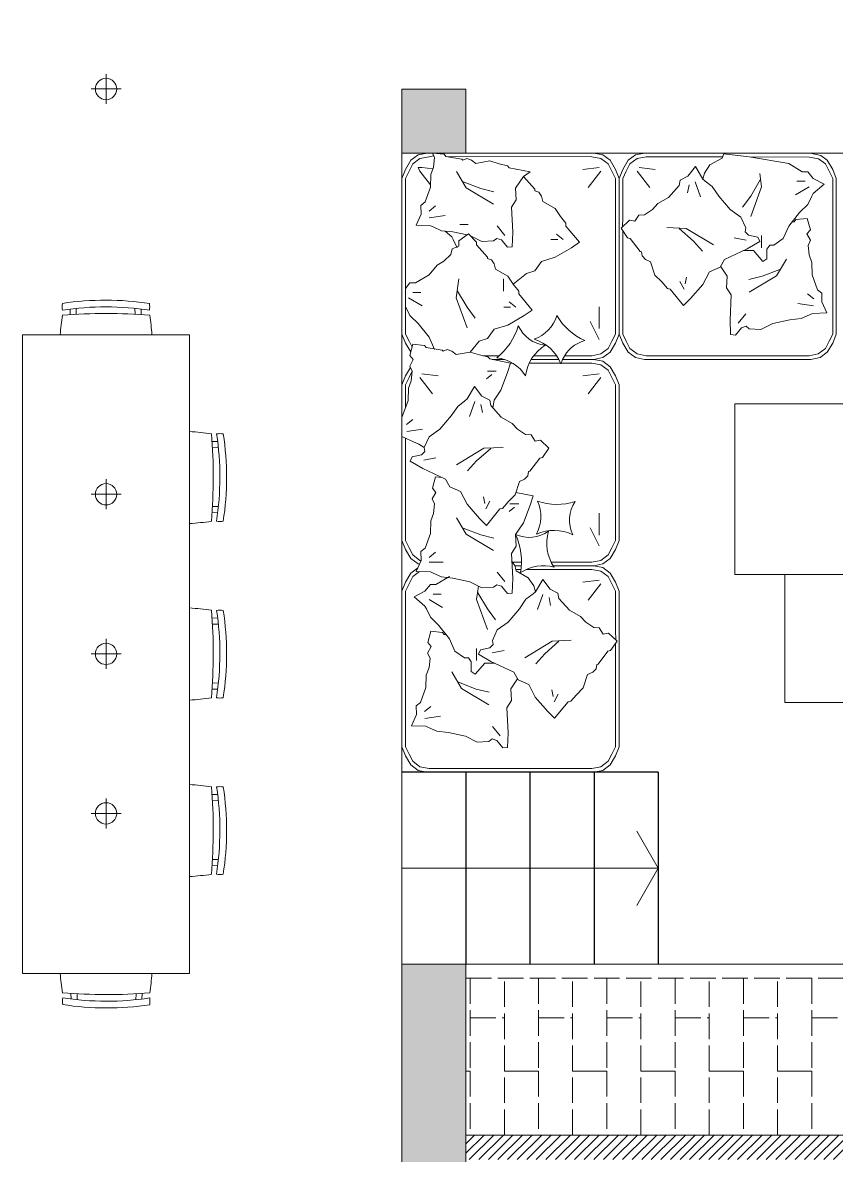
# Model space of a CAD drawing. Header units: millimetres. Extents: x 2261 to 4261, y 903 to 3498.
# Drawn here: x 3107 to 3488, y 2164 to 2695 of the extents above; entities that cross this region are included whole.
import ezdxf

# ---------------------------------------------------------------- set-up
doc = ezdxf.new("R2010")
doc.units = ezdxf.units.MM
doc.linetypes.add('ACAD_ISO02W100', pattern=[15, 12, -3])
for name, color, linetype, lineweight in [('A-FURN', 9, 'Continuous', 13), ('pavimentazione esterna', 51, 'Continuous', 15), ('PROIEZIONI', 145, 'Continuous', 13), ('vetro', 140, 'Continuous', 15), ('Wall', 7, 'Continuous', 20)]:
    doc.layers.add(name, color=color, linetype=linetype, lineweight=lineweight)

# ---------------------------------------------------------------- blocks, each defined once
blk = doc.blocks.new('luce')
at = {"layer": 'PROIEZIONI'}
for q in [(4127.26, 2661.44), (4120.26, 2654.44), (4127.26, 2647.44), (4134.26, 2654.44)]:
    blk.add_line((4127.26, 2654.44), q, dxfattribs=at)
blk.add_circle((4127.26, 2654.44), 5, dxfattribs=at)

msp = doc.modelspace()

# ---------------------------------------------------------------- hatches: boundary and pattern name
at = {"layer": 'vetro'}
h = msp.add_hatch(dxfattribs=at)
h.set_pattern_fill('ANSI31', color=4)
h.set_pattern_definition([(45, (-21071.654, -14714.0315), (-2.24506403, 2.24506403), [])])
h.paths.add_polyline_path([(3684.87, 2173.56), (3314.87, 2173.56), (3314.87, 2162.04), (3684.87, 2162.04)])
at = {"layer": 'Wall'}
h = msp.add_hatch(color=9, dxfattribs=at)
h.dxf.hatch_style = 1
h.paths.add_polyline_path([(3714.87, 2663.53), (3684.87, 2663.53), (3684.87, 2633.53), (3714.87, 2633.53)])
h.paths.add_polyline_path([(3314.87, 2663.53), (3284.87, 2663.53), (3284.87, 2633.53), (3314.87, 2633.53)])
h.paths.add_polyline_path([(2914.87, 2779.17), (2884.87, 2779.17), (2884.87, 2665.04), (2914.87, 2677.6)])
h.paths.add_polyline_path([(3466.01, 2908.38), (2884.87, 2907.88), (2884.87, 2878.53), (2914.87, 2878.53), (3412.85, 2878.53), (3422.82, 2882.71), (3420.12, 2889.17)])
h = msp.add_hatch(color=9, dxfattribs=at)
h.dxf.hatch_style = 1
h.paths.add_polyline_path([(3314.87, 2253.53), (3284.87, 2253.53), (3284.87, 2158.53), (3264.87, 2158.53), (3264.87, 2128.53), (3314.87, 2128.53)])
h.paths.add_polyline_path([(3714.87, 2253.53), (3684.87, 2253.53), (3684.87, 2128.53), (3714.87, 2128.53), (3714.87, 2158.53)])
h.paths.add_polyline_path([(4034.87, 2296.03), (4004.87, 2296.03), (4004.87, 2158.53), (4004.87, 2128.53), (4034.87, 2128.53)])

# ---------------------------------------------------------------- linework, layer by layer
at = {"color": 1}
for p, q in [((3404.87, 2343.53), (3284.87, 2343.53)), ((3314.87, 2343.53), (3314.87, 2253.53)), ((3344.87, 2343.53), (3344.87, 2253.53)), ((3374.87, 2343.53), (3374.87, 2253.53)), ((3404.87, 2343.53), (3404.87, 2253.53))]:
    msp.add_line(p, q, dxfattribs=at)
at = {"layer": 'A-FURN'}
for p, q in [((3296.74, 2633.53), (3284.87, 2633.53)), ((3289.11, 2630.14), (3292.5, 2632.68)), ((3292.5, 2632.68), (3296.74, 2633.53)), ((3293.34, 2630.99), (3297.58, 2631.84)), ((3297.58, 2631.84), (3299.82, 2632.28)), ((3300.21, 2631.44), (3299.24, 2633.53)), ((3299.24, 2633.53), (3304.61, 2632.97)), ((3304.61, 2632.97), (3305.41, 2631.98)), ((3305.41, 2631.98), (3312.98, 2630.74)), ((3373.9, 2631.84), (3305.41, 2631.98)), ((3374.75, 2633.53), (3345.79, 2633.53)), ((3378.14, 2630.99), (3373.9, 2631.84)), ((3378.99, 2632.68), (3374.75, 2633.53)), ((3382.38, 2630.14), (3378.99, 2632.68)), ((3390.86, 2630.14), (3394.25, 2632.68)), ((3394.25, 2632.68), (3398.49, 2633.53)), ((3395.1, 2630.99), (3399.34, 2631.84)), ((3398.49, 2633.53), (3417.49, 2633.53)), ((3398.49, 2633.53), (3417.49, 2633.53)), ((3399.34, 2631.84), (3435.07, 2631.79)), ((3417.49, 2633.53), (3435.51, 2633.53)), ((3435.63, 2633.11), (3434.91, 2631.13)), ((3447.49, 2631.78), (3435.63, 2633.11)), ((3441.57, 2633.53), (3476.21, 2633.53)), ((3475.86, 2631.68), (3447.49, 2631.78)), ((3466.1, 2628.58), (3447.49, 2631.78)), ((3480.1, 2630.83), (3475.86, 2631.68)), ((3481.06, 2632.45), (3476.21, 2633.53)), ((3484.13, 2630.14), (3481.06, 2632.45)), ((3286.56, 2625.9), (3289.11, 2630.14)), ((3288.26, 2625.05), (3289.95, 2628.44)), ((3289.95, 2628.44), (3293.34, 2630.99)), ((3292.44, 2626.7), (3294.19, 2626.75)), ((3293.34, 2625.05), (3292.44, 2626.7)), ((3294.19, 2626.75), (3299.45, 2626.16)), ((3298.48, 2623.48), (3299.75, 2626.97)), ((3299.75, 2626.97), (3300.21, 2631.44)), ((3312.98, 2630.74), (3313.38, 2630.25)), ((3313.38, 2630.25), (3315.26, 2630.95)), ((3315.26, 2630.95), (3317.45, 2630.27)), ((3317.45, 2630.27), (3319.55, 2628.7)), ((3319.55, 2628.7), (3326, 2629.83)), ((3326, 2629.83), (3330.39, 2628.47)), ((3330.39, 2628.47), (3334.37, 2627.6)), ((3335.17, 2626.61), (3334.37, 2627.6)), ((3335.17, 2626.61), (3344.93, 2624.69)), ((3377.29, 2626.75), (3369.66, 2625.9)), ((3381.53, 2628.44), (3378.14, 2630.99)), ((3383.23, 2625.05), (3381.53, 2628.44)), ((3384.92, 2625.9), (3382.38, 2630.14)), ((3388.32, 2625.9), (3390.86, 2630.14)), ((3390.01, 2625.05), (3391.71, 2628.44)), ((3391.71, 2628.44), (3395.1, 2630.99)), ((3395.95, 2626.75), (3403.58, 2625.9)), ((3429.18, 2627.94), (3426.63, 2624.13)), ((3434.91, 2631.13), (3429.18, 2627.94)), ((3472.46, 2624.76), (3466.1, 2628.58)), ((3483.29, 2628.44), (3480.1, 2630.83)), ((3484.98, 2625.05), (3483.29, 2628.44)), ((3486.68, 2625.9), (3484.13, 2630.14)), ((3284.87, 2621.66), (3286.56, 2625.9)), ((3284.87, 2548.74), (3284.87, 2621.66)), ((3286.56, 2621.66), (3288.26, 2625.05)), ((3286.56, 2548.74), (3286.56, 2621.66)), ((3293.34, 2625.05), (3298.34, 2618.63)), ((3298.32, 2617.61), (3298.48, 2623.48)), ((3341.82, 2622.57), (3338.08, 2617.08)), ((3341.82, 2622.57), (3344.93, 2624.69)), ((3341.82, 2622.57), (3347.08, 2616.55)), ((3378.14, 2625.05), (3372.2, 2617.42)), ((3384.92, 2621.66), (3383.23, 2625.05)), ((3386.62, 2621.66), (3384.92, 2625.9)), ((3384.92, 2548.74), (3384.92, 2621.66)), ((3386.62, 2621.66), (3388.32, 2625.9)), ((3386.62, 2548.74), (3386.62, 2621.66)), ((3386.62, 2601.61), (3386.62, 2621.66)), ((3388.32, 2621.66), (3390.01, 2625.05)), ((3388.32, 2603.19), (3388.32, 2621.66)), ((3395.1, 2625.05), (3401.04, 2617.42)), ((3426.63, 2624.13), (3425.78, 2621.3)), ((3475.01, 2624.76), (3472.46, 2624.76)), ((3477.55, 2621.58), (3475.01, 2624.76)), ((3482.64, 2619.03), (3477.55, 2621.58)), ((3486.68, 2621.66), (3484.98, 2625.05)), ((3488.37, 2621.66), (3486.68, 2625.9)), ((3486.68, 2548.74), (3486.68, 2621.66)), ((3488.37, 2548.74), (3488.37, 2621.66)), ((3295.78, 2610.64), (3298.32, 2617.61)), ((3338.08, 2617.08), (3338.42, 2611.62)), ((3347.08, 2616.55), (3347.08, 2615.91)), ((3347.08, 2615.91), (3348.99, 2615.28)), ((3419.42, 2618.65), (3418.69, 2614.9)), ((3422.29, 2620.04), (3424.82, 2613.06)), ((3475.64, 2617.76), (3469.28, 2613.94)), ((3473.73, 2620.31), (3469.91, 2620.31)), ((3477.55, 2614.58), (3482.64, 2619.03)), ((3293.8, 2609.04), (3295.78, 2610.64)), ((3338.42, 2611.62), (3336.25, 2608.22)), ((3348.99, 2615.28), (3350.26, 2613.37)), ((3350.26, 2613.37), (3350.9, 2610.82)), ((3350.9, 2610.82), (3356.63, 2607.64)), ((3475.01, 2609.49), (3476.92, 2613.31)), ((3476.92, 2613.31), (3477.55, 2614.58)), ((3293.83, 2604.96), (3293.8, 2609.04)), ((3297.6, 2606.38), (3300.56, 2608.78)), ((3336.25, 2608.22), (3336.83, 2596.4)), ((3356.63, 2607.64), (3359.18, 2603.82)), ((3466.1, 2599.3), (3471.19, 2605.67)), ((3471.19, 2605.67), (3475.01, 2609.49)), ((3291.48, 2599.78), (3293.83, 2604.96)), ((3297.72, 2603.2), (3305.07, 2604.24)), ((3312.07, 2600), (3315.89, 2600)), ((3359.18, 2603.82), (3361.72, 2600.64)), ((3361.72, 2600.64), (3361.72, 2599.36)), ((3386.62, 2602.03), (3386.62, 2553.4)), ((3388.32, 2603.19), (3388.22, 2598.9)), ((3468.6, 2601.36), (3467.75, 2601.36)), ((3469.41, 2602.35), (3468.6, 2601.36)), ((3474.78, 2602.91), (3469.41, 2602.35)), ((3476.23, 2597.64), (3474.78, 2602.91)), ((3298.24, 2599.52), (3291.48, 2599.78)), ((3299.53, 2598.93), (3298.24, 2599.52)), ((3303.42, 2597.17), (3299.53, 2598.93)), ((3308.79, 2596.61), (3303.42, 2597.17)), ((3308.25, 2594.27), (3305.15, 2596.99)), ((3315.38, 2595.17), (3308.79, 2596.61)), ((3311.57, 2592.46), (3316.03, 2595.64)), ((3316.03, 2595.64), (3319.85, 2591.82)), ((3322.34, 2592.03), (3316.76, 2594.87)), ((3333.06, 2594.98), (3329.45, 2599.43)), ((3336.83, 2596.4), (3336.57, 2589.64)), ((3360.45, 2593), (3357.27, 2595.55)), ((3361.72, 2599.36), (3368.09, 2591.73)), ((3388.32, 2550.32), (3388.36, 2597.09)), ((3453.37, 2589.12), (3453.37, 2594.85)), ((3463.55, 2593.57), (3466.1, 2599.3)), ((3474.63, 2595.66), (3476.23, 2597.64)), ((3476.3, 2592.67), (3474.63, 2595.66)), ((3308.89, 2593), (3308.25, 2594.27)), ((3308.39, 2588.64), (3311.57, 2589.91)), ((3310.8, 2589.18), (3308.89, 2593)), ((3311.57, 2589.91), (3311.57, 2592.46)), ((3319.85, 2591.82), (3319.85, 2590.55)), ((3319.85, 2590.55), (3324.94, 2584.82)), ((3327.81, 2592.36), (3322.34, 2592.03)), ((3329.29, 2593.56), (3327.81, 2592.36)), ((3331.48, 2592.88), (3329.29, 2593.56)), ((3334.29, 2589.42), (3331.48, 2592.88)), ((3336.57, 2589.64), (3334.29, 2589.42)), ((3357.9, 2593), (3354.72, 2593)), ((3368.09, 2591.73), (3364.27, 2589.18)), ((3446.13, 2592.69), (3440.51, 2593.79)), ((3455.91, 2588.48), (3457.18, 2590.39)), ((3457.18, 2590.39), (3459.09, 2590.39)), ((3459.09, 2590.39), (3463.55, 2593.57)), ((3475.19, 2590.29), (3476.3, 2592.67)), ((3475.66, 2585.81), (3475.19, 2590.29)), ((3304.57, 2582.91), (3307.75, 2586.09)), ((3307.75, 2586.09), (3308.39, 2588.64)), ((3324.94, 2584.82), (3324.94, 2584.18)), ((3324.94, 2584.18), (3326.85, 2583.55)), ((3356.63, 2584.72), (3350.26, 2582.81)), ((3364.27, 2589.18), (3356.63, 2584.72)), ((3446.65, 2587.84), (3444.84, 2587.84)), ((3449.55, 2587.84), (3446.65, 2587.84)), ((3449.55, 2587.84), (3454, 2582.75)), ((3454, 2582.75), (3455.91, 2584.03)), ((3455.91, 2584.03), (3455.91, 2588.48)), ((3476.93, 2582.32), (3475.66, 2585.81)), ((3297.57, 2576.54), (3301.39, 2581)), ((3301.39, 2581), (3304.57, 2582.91)), ((3326.85, 2583.55), (3328.12, 2581.64)), ((3328.12, 2581.64), (3328.76, 2579.09)), ((3328.76, 2579.09), (3334.49, 2575.91)), ((3350.26, 2582.81), (3347.08, 2578.36)), ((3434.18, 2580.54), (3437.32, 2575.92)), ((3477.09, 2576.46), (3476.93, 2582.32)), ((3291.2, 2572.72), (3297.57, 2576.54)), ((3332.44, 2568.81), (3332.44, 2574.54)), ((3334.49, 2575.91), (3337.03, 2572.09)), ((3343.26, 2577.09), (3337.03, 2572.09)), ((3347.08, 2578.36), (3343.26, 2577.09)), ((3417.03, 2569.83), (3415.14, 2573.44)), ((3417.52, 2572.33), (3418.13, 2575.46)), ((3437.32, 2575.92), (3436.99, 2570.46)), ((3479.63, 2569.48), (3477.09, 2576.46)), ((3286.56, 2570.1), (3288.66, 2572.72)), ((3288.66, 2572.72), (3291.2, 2572.72)), ((3289.93, 2568.27), (3293.75, 2568.27)), ((3337.03, 2572.09), (3339.58, 2568.91)), ((3339.58, 2568.91), (3339.58, 2567.63)), ((3436.99, 2570.46), (3439.15, 2567.06)), ((3481.61, 2567.88), (3479.63, 2569.48)), ((3288.02, 2565.72), (3294.39, 2561.9)), ((3338.31, 2561.27), (3335.12, 2563.81)), ((3339.58, 2567.63), (3345.94, 2559.99)), ((3439.15, 2567.06), (3438.58, 2555.24)), ((3477.69, 2562.04), (3470.34, 2563.08)), ((3477.81, 2565.22), (3474.84, 2567.62)), ((3481.58, 2563.8), (3481.61, 2567.88)), ((3483.93, 2558.62), (3481.58, 2563.8)), ((3129.47, 2560.45), (3129.4, 2557.84)), ((3132.34, 2560.8), (3132.26, 2558.01)), ((3159.9, 2557.98), (3159.82, 2560.8)), ((3162.76, 2557.83), (3162.67, 2560.46)), ((3286.75, 2561.27), (3286.56, 2561.64)), ((3288.66, 2557.45), (3286.75, 2561.27)), ((3292.48, 2553.63), (3288.66, 2557.45)), ((3335.76, 2561.27), (3332.58, 2561.27)), ((3342.12, 2557.45), (3334.49, 2552.99)), ((3345.94, 2559.99), (3342.12, 2557.45)), ((3377.29, 2551.28), (3377.29, 2561.46)), ((3442.35, 2553.82), (3445.95, 2558.27)), ((3471.98, 2556.01), (3475.87, 2557.78)), ((3475.87, 2557.78), (3477.17, 2558.36)), ((3477.17, 2558.36), (3483.93, 2558.62)), ((3297.57, 2547.26), (3292.48, 2553.63)), ((3334.49, 2552.99), (3328.12, 2551.08)), ((3377.29, 2546.19), (3373.05, 2554.67)), ((3386.62, 2553.4), (3386.62, 2549.16)), ((3438.58, 2555.24), (3438.83, 2548.48)), ((3443.92, 2551.72), (3446.11, 2552.41)), ((3446.11, 2552.41), (3447.6, 2551.2)), ((3453.06, 2550.87), (3458.65, 2553.71)), ((3458.65, 2553.71), (3466.61, 2555.45)), ((3466.61, 2555.45), (3471.98, 2556.01)), ((3107.2, 2548.45), (3107.2, 2249.27)), ((3185.38, 2548.45), (3107.2, 2548.45)), ((3185.38, 2249.27), (3185.38, 2548.45)), ((3286.56, 2544.5), (3284.87, 2548.74)), ((3288.26, 2545.35), (3286.56, 2548.74)), ((3300.11, 2541.54), (3297.57, 2547.26)), ((3328.12, 2551.08), (3324.94, 2546.63)), ((3383.23, 2545.35), (3384.92, 2548.74)), ((3384.92, 2544.5), (3386.62, 2548.74)), ((3388.32, 2544.5), (3386.62, 2548.74)), ((3388.32, 2548.74), (3388.32, 2550.32)), ((3390.01, 2545.35), (3388.32, 2548.74)), ((3438.83, 2548.48), (3441.12, 2548.26)), ((3441.12, 2548.26), (3443.92, 2551.72)), ((3447.6, 2551.2), (3453.06, 2550.87)), ((3484.98, 2545.35), (3486.68, 2548.74)), ((3486.68, 2544.5), (3488.37, 2548.74)), ((3289.05, 2540.36), (3286.56, 2544.5)), ((3289.65, 2542.55), (3288.26, 2545.35)), ((3288.6, 2538.74), (3290.06, 2544.01)), ((3290.06, 2544.01), (3295.43, 2543.45)), ((3295.43, 2543.45), (3296.23, 2542.46)), ((3296.23, 2542.46), (3303.79, 2541.22)), ((3321.12, 2545.35), (3316.82, 2540.31)), ((3324.94, 2546.63), (3321.12, 2545.35)), ((3378.14, 2539.41), (3381.53, 2541.95)), ((3381.53, 2541.95), (3383.23, 2545.35)), ((3382.38, 2540.26), (3384.92, 2544.5)), ((3390.86, 2540.26), (3388.32, 2544.5)), ((3391.71, 2541.95), (3390.01, 2545.35)), ((3395.1, 2539.41), (3391.71, 2541.95)), ((3479.89, 2539.41), (3483.29, 2541.95)), ((3483.29, 2541.95), (3484.98, 2545.35)), ((3484.13, 2540.26), (3486.68, 2544.5)), ((3288.53, 2533.76), (3290.2, 2536.76)), ((3290.2, 2536.76), (3288.6, 2538.74)), ((3303.79, 2541.22), (3304.19, 2540.73)), ((3304.19, 2540.73), (3306.08, 2541.44)), ((3306.08, 2541.44), (3308.27, 2540.75)), ((3308.27, 2540.75), (3310.37, 2539.18)), ((3310.37, 2539.18), (3316.82, 2540.31)), ((3316.82, 2540.31), (3321.2, 2538.95)), ((3321.2, 2538.95), (3325.19, 2538.08)), ((3322.99, 2538.56), (3330.39, 2538.56)), ((3325.19, 2538.08), (3325.99, 2537.09)), ((3325.99, 2537.09), (3335.74, 2535.17)), ((3332.92, 2536.87), (3327.14, 2536.87)), ((3358.38, 2536.87), (3345.47, 2536.87)), ((3358.38, 2536.87), (3345.47, 2536.87)), ((3346.61, 2538.56), (3357.34, 2538.56)), ((3374.75, 2536.87), (3360.15, 2536.87)), ((3373.05, 2536.87), (3360.15, 2536.87)), ((3361.04, 2538.56), (3373.9, 2538.56)), ((3373.9, 2538.56), (3378.14, 2539.41)), ((3378.99, 2537.71), (3374.75, 2536.87)), ((3378.99, 2536.02), (3374.75, 2536.87)), ((3378.99, 2537.71), (3382.38, 2540.26)), ((3394.25, 2537.71), (3390.86, 2540.26)), ((3394.25, 2537.71), (3398.49, 2536.87)), ((3399.34, 2538.56), (3395.1, 2539.41)), ((3476.5, 2536.87), (3398.49, 2536.87)), ((3437.5, 2538.56), (3399.34, 2538.56)), ((3437.5, 2538.56), (3475.65, 2538.56)), ((3475.65, 2538.56), (3479.89, 2539.41)), ((3480.74, 2537.71), (3476.5, 2536.87)), ((3480.74, 2537.71), (3484.13, 2540.26)), ((3286.56, 2529.23), (3288.86, 2533.06)), ((3288.26, 2528.39), (3289.64, 2531.39)), ((3289.64, 2531.39), (3288.53, 2533.76)), ((3289.17, 2526.91), (3289.64, 2531.39)), ((3329.01, 2531.35), (3324.93, 2531.32)), ((3335.74, 2535.17), (3334.38, 2530.79)), ((3336.62, 2535.17), (3335.74, 2535.17)), ((3373.9, 2535.17), (3344.55, 2535.17)), ((3378.14, 2534.32), (3373.9, 2535.17)), ((3381.53, 2531.78), (3378.14, 2534.32)), ((3382.38, 2533.47), (3378.99, 2536.02)), ((3383.23, 2528.39), (3381.53, 2531.78)), ((3384.92, 2529.23), (3382.38, 2533.47)), ((3284.87, 2524.99), (3286.56, 2529.23)), ((3286.56, 2524.99), (3288.26, 2528.39)), ((3287.91, 2523.42), (3289.17, 2526.91)), ((3293.34, 2528.39), (3299.28, 2520.75)), ((3294.19, 2530.08), (3301.82, 2529.23)), ((3327.03, 2529.74), (3324.56, 2527.74)), ((3334.38, 2530.79), (3331.25, 2522.52)), ((3377.29, 2530.08), (3369.66, 2529.23)), ((3378.14, 2528.39), (3372.2, 2520.75)), ((3384.92, 2524.99), (3383.23, 2528.39)), ((3386.62, 2524.99), (3384.92, 2529.23)), ((3284.87, 2452.07), (3284.87, 2524.99)), ((3286.56, 2514.3), (3286.56, 2524.99)), ((3287.75, 2517.56), (3287.91, 2523.42)), ((3331.25, 2522.52), (3328.05, 2517.81)), ((3384.92, 2452.07), (3384.92, 2524.99)), ((3386.62, 2452.07), (3386.62, 2524.99)), ((3284.87, 2509.64), (3287.75, 2517.56)), ((3319, 2517.09), (3316.47, 2510.11)), ((3321.86, 2515.71), (3322.59, 2511.96)), ((3328.05, 2517.81), (3327.51, 2514.16)), ((3440.77, 2516.14), (3440.77, 2436.14)), ((3500.77, 2516.14), (3440.77, 2516.14)), ((3287.02, 2506.32), (3289.99, 2508.72)), ((3288.96, 2498.88), (3284.87, 2500.73)), ((3286.56, 2452.07), (3286.56, 2499.96)), ((3287.14, 2503.14), (3294.49, 2504.18)), ((3198.56, 2498.35), (3195.95, 2498.42)), ((3198.91, 2495.48), (3196.12, 2495.56)), ((3292.85, 2497.11), (3288.96, 2498.88)), ((3292.85, 2497.11), (3295.3, 2495.61)), ((3295.15, 2489.74), (3300.77, 2490.84)), ((3299.17, 2476.58), (3300.63, 2481.86)), ((3300.63, 2481.86), (3303.54, 2481.56)), ((3299.1, 2471.61), (3300.77, 2474.6)), ((3300.77, 2474.6), (3299.17, 2476.58)), ((3323.77, 2469.38), (3323.16, 2472.51)), ((3338.27, 2474.6), (3346.31, 2473.02)), ((3346.31, 2473.02), (3344.95, 2468.63)), ((3196.09, 2467.92), (3198.91, 2468)), ((3300.21, 2469.23), (3299.1, 2471.61)), ((3299.75, 2464.76), (3300.21, 2469.23)), ((3324.25, 2466.89), (3326.14, 2470.5)), ((3337.6, 2467.59), (3335.13, 2465.59)), ((3339.58, 2469.19), (3335.5, 2469.17)), ((3344.95, 2468.63), (3341.82, 2460.36)), ((3195.94, 2465.06), (3198.57, 2465.15)), ((3298.48, 2461.27), (3299.75, 2464.76)), ((3377.29, 2454.61), (3377.29, 2464.79)), ((3298.32, 2455.4), (3298.48, 2461.27)), ((3341.82, 2460.36), (3338.08, 2454.87)), ((3377.29, 2449.53), (3373.05, 2458.01)), ((3286.56, 2447.83), (3284.87, 2452.07)), ((3288.26, 2448.68), (3286.56, 2452.07)), ((3295.78, 2448.43), (3298.32, 2455.4)), ((3338.08, 2454.87), (3338.42, 2449.4)), ((3383.23, 2448.68), (3384.92, 2452.07)), ((3384.92, 2447.83), (3386.62, 2452.07)), ((3289.11, 2443.59), (3286.56, 2447.83)), ((3289.95, 2445.29), (3288.26, 2448.68)), ((3293.8, 2446.82), (3295.78, 2448.43)), ((3293.83, 2442.75), (3293.8, 2446.82)), ((3297.6, 2444.16), (3300.56, 2446.57)), ((3338.42, 2449.4), (3336.25, 2446.01)), ((3336.25, 2446.01), (3336.83, 2434.18)), ((3381.53, 2445.29), (3383.23, 2448.68)), ((3382.38, 2443.59), (3384.92, 2447.83)), ((3292.5, 2441.05), (3289.11, 2443.59)), ((3293.34, 2442.74), (3289.95, 2445.29)), ((3291.48, 2437.56), (3293.83, 2442.75)), ((3292.5, 2441.05), (3293.01, 2440.94)), ((3293.79, 2442.66), (3293.34, 2442.74)), ((3304.14, 2441.9), (3297.58, 2441.9)), ((3336.42, 2442.25), (3337.7, 2440.34)), ((3336.66, 2441.9), (3340.92, 2441.9)), ((3354.81, 2441.9), (3373.9, 2441.9)), ((3373.9, 2441.9), (3378.14, 2442.74)), ((3378.99, 2441.05), (3374.75, 2440.2)), ((3378.14, 2442.74), (3381.53, 2445.29)), ((3378.99, 2441.05), (3382.38, 2443.59)), ((3286.56, 2432.57), (3289.11, 2436.81)), ((3289.11, 2436.81), (3292.18, 2439.11)), ((3289.95, 2435.11), (3293.14, 2437.5)), ((3298.24, 2437.31), (3291.48, 2437.56)), ((3299.53, 2436.72), (3298.24, 2437.31)), ((3303.42, 2434.96), (3299.53, 2436.72)), ((3333.06, 2432.77), (3329.45, 2437.22)), ((3337.7, 2440.34), (3338.33, 2437.79)), ((3340.85, 2440.2), (3337.73, 2440.2)), ((3340.85, 2440.2), (3337.73, 2440.2)), ((3340.69, 2438.5), (3338.16, 2438.5)), ((3338.33, 2437.79), (3344.06, 2434.61)), ((3373.9, 2438.5), (3343.11, 2438.5)), ((3374.75, 2440.2), (3355.75, 2440.2)), ((3374.75, 2440.2), (3355.75, 2440.2)), ((3378.14, 2437.66), (3373.9, 2438.5)), ((3378.99, 2439.35), (3374.75, 2440.2)), ((3381.53, 2435.11), (3378.14, 2437.66)), ((3382.38, 2436.81), (3378.99, 2439.35)), ((3384.92, 2432.57), (3382.38, 2436.81)), ((3440.77, 2436.14), (3500.77, 2436.14)), ((3464.29, 2376.14), (3464.29, 2436.14)), ((3284.87, 2428.33), (3286.56, 2432.57)), ((3286.56, 2428.33), (3288.26, 2431.72)), ((3288.26, 2431.72), (3289.95, 2435.11)), ((3295.69, 2428.25), (3298.23, 2431.43)), ((3298.23, 2431.43), (3300.78, 2431.43)), ((3300.78, 2431.43), (3307.14, 2435.25)), ((3308.79, 2434.4), (3303.42, 2434.96)), ((3316.76, 2432.66), (3308.79, 2434.4)), ((3322.34, 2429.81), (3316.76, 2432.66)), ((3327.81, 2430.15), (3322.34, 2429.81)), ((3329.29, 2431.35), (3327.81, 2430.15)), ((3331.48, 2430.67), (3329.29, 2431.35)), ((3334.29, 2427.21), (3331.48, 2430.67)), ((3336.83, 2434.18), (3336.57, 2427.42)), ((3344.06, 2434.61), (3346.61, 2430.79)), ((3346.61, 2430.79), (3347.46, 2427.97)), ((3377.29, 2433.42), (3369.66, 2432.57)), ((3378.14, 2431.72), (3372.2, 2424.09)), ((3383.23, 2431.72), (3381.53, 2435.11)), ((3384.92, 2428.33), (3383.23, 2431.72)), ((3386.62, 2428.33), (3384.92, 2432.57)), ((3284.87, 2355.4), (3284.87, 2428.33)), ((3286.56, 2355.4), (3286.56, 2428.33)), ((3290.59, 2425.7), (3295.69, 2428.25)), ((3295.69, 2421.24), (3290.59, 2425.7)), ((3299.51, 2426.97), (3303.33, 2426.97)), ((3336.57, 2427.42), (3334.29, 2427.21)), ((3350.95, 2426.71), (3348.42, 2419.73)), ((3353.82, 2425.32), (3354.55, 2421.57)), ((3384.92, 2409.85), (3384.92, 2428.33)), ((3386.62, 2408.27), (3386.62, 2428.33)), ((3296.32, 2419.97), (3295.69, 2421.24)), ((3298.23, 2416.15), (3296.32, 2419.97)), ((3297.6, 2424.43), (3303.96, 2420.61)), ((3198.56, 2415.68), (3195.95, 2415.75)), ((3302.05, 2412.33), (3298.23, 2416.15)), ((3198.91, 2412.81), (3196.12, 2412.89)), ((3297.01, 2404.3), (3298.46, 2409.58)), ((3298.46, 2409.58), (3303.83, 2409.02)), ((3307.14, 2405.97), (3302.05, 2412.33)), ((3303.83, 2409.02), (3304.63, 2408.03)), ((3384.92, 2409.85), (3385.02, 2405.57)), ((3298.61, 2402.33), (3297.01, 2404.3)), ((3304.63, 2408.03), (3305.49, 2408.03)), ((3309.69, 2400.24), (3307.14, 2405.97)), ((3384.92, 2356.99), (3384.88, 2403.75)), ((3386.62, 2408.27), (3386.62, 2359.64)), ((3296.94, 2399.33), (3298.61, 2402.33)), ((3298.05, 2396.95), (3296.94, 2399.33)), ((3314.15, 2397.06), (3309.69, 2400.24)), ((3319.87, 2395.78), (3319.87, 2401.51)), ((3327.11, 2399.36), (3332.73, 2400.45)), ((3297.58, 2392.48), (3298.05, 2396.95)), ((3316.06, 2397.06), (3314.15, 2397.06)), ((3317.33, 2395.15), (3316.06, 2397.06)), ((3317.33, 2390.69), (3317.33, 2395.15)), ((3323.69, 2394.51), (3319.24, 2389.42)), ((3323.69, 2394.51), (3326.59, 2394.51)), ((3326.59, 2394.51), (3328.4, 2394.51)), ((3296.15, 2383.12), (3296.31, 2388.99)), ((3296.31, 2388.99), (3297.58, 2392.48)), ((3319.24, 2389.42), (3317.33, 2390.69)), ((3195.94, 2382.39), (3198.57, 2382.48)), ((3196.09, 2385.25), (3198.91, 2385.33)), ((3293.61, 2376.15), (3296.15, 2383.12)), ((3339.06, 2387.2), (3335.92, 2382.59)), ((3335.92, 2382.59), (3336.25, 2377.13)), ((3336.25, 2377.13), (3334.09, 2373.73)), ((3355.72, 2379), (3355.11, 2382.12)), ((3356.21, 2376.5), (3358.1, 2380.11)), ((3291.63, 2374.54), (3293.61, 2376.15)), ((3291.66, 2370.47), (3291.63, 2374.54)), ((3295.43, 2371.89), (3298.4, 2374.29)), ((3334.09, 2373.73), (3334.66, 2361.91)), ((3570.77, 2376.14), (3464.29, 2376.14)), ((3289.31, 2365.28), (3291.66, 2370.47)), ((3295.55, 2368.71), (3302.9, 2369.75)), ((3296.07, 2365.03), (3289.31, 2365.28)), ((3297.37, 2364.44), (3296.07, 2365.03)), ((3301.26, 2362.68), (3297.37, 2364.44)), ((3306.63, 2362.12), (3301.26, 2362.68)), ((3314.59, 2360.38), (3306.63, 2362.12)), ((3330.89, 2360.49), (3327.29, 2364.94)), ((3334.66, 2361.91), (3334.41, 2355.14)), ((3320.18, 2357.54), (3314.59, 2360.38)), ((3325.64, 2357.87), (3320.18, 2357.54)), ((3327.13, 2359.07), (3325.64, 2357.87)), ((3329.32, 2358.39), (3327.13, 2359.07)), ((3332.12, 2354.93), (3329.32, 2358.39)), ((3384.92, 2355.4), (3384.92, 2356.99)), ((3386.62, 2359.64), (3386.62, 2355.4)), ((3286.56, 2351.16), (3284.87, 2355.4)), ((3288.26, 2352.01), (3286.56, 2355.4)), ((3289.11, 2346.92), (3286.56, 2351.16)), ((3289.95, 2348.62), (3288.26, 2352.01)), ((3334.41, 2355.14), (3332.12, 2354.93)), ((3381.53, 2348.62), (3383.23, 2352.01)), ((3382.38, 2346.92), (3384.92, 2351.16)), ((3383.23, 2352.01), (3384.92, 2355.4)), ((3384.92, 2351.16), (3386.62, 2355.4)), ((3292.5, 2344.38), (3289.11, 2346.92)), ((3293.34, 2346.08), (3289.95, 2348.62)), ((3297.58, 2345.23), (3293.34, 2346.08)), ((3335.74, 2345.23), (3297.58, 2345.23)), ((3335.74, 2345.23), (3373.9, 2345.23)), ((3373.9, 2345.23), (3378.14, 2346.08)), ((3378.14, 2346.08), (3381.53, 2348.62)), ((3378.99, 2344.38), (3382.38, 2346.92)), ((3292.5, 2344.38), (3296.74, 2343.53)), ((3296.74, 2343.53), (3374.75, 2343.53)), ((3378.99, 2344.38), (3374.75, 2343.53)), ((3198.56, 2333), (3195.95, 2333.08)), ((3198.91, 2330.14), (3196.12, 2330.22)), ((3195.94, 2299.72), (3198.57, 2299.81)), ((3196.09, 2302.58), (3198.91, 2302.66)), ((3107.2, 2249.27), (3185.38, 2249.27)), ((3129.82, 2239.89), (3129.91, 2237.26)), ((3132.68, 2239.74), (3132.76, 2236.93)), ((3160.24, 2236.92), (3160.32, 2239.72)), ((3163.11, 2237.27), (3163.18, 2239.88))]:
    msp.add_line(p, q, dxfattribs=at)
for points in [[(3398.99, 2583.73), (3401.37, 2582.62), (3403.39, 2576.38), (3406.65, 2573.15), (3409.29, 2570.05), (3410.54, 2569.8), (3416.82, 2562.09), (3420.05, 2565.35), (3425.88, 2572), (3428.98, 2577.88), (3433.96, 2580.15), (3435.94, 2583.65), (3446.65, 2588.7), (3452.5, 2592.09), (3451.62, 2594.21), (3447.25, 2595.07), (3445.62, 2596.68), (3445.98, 2598.56), (3443.71, 2603.54), (3438.58, 2607.13), (3433.3, 2613.35), (3430.29, 2617.83), (3426.9, 2620.44), (3425.78, 2621.3), (3422.38, 2627.16), (3418.9, 2622.65), (3415.29, 2620.76), (3414.81, 2618.26), (3409.84, 2612.74), (3404.73, 2609.85), (3402.25, 2607.09), (3398.52, 2604.57), (3395.9, 2604.44), (3394.04, 2601.56), (3391.54, 2602.04), (3387.56, 2598.28), (3390.58, 2593.8), (3391.83, 2593.56), (3396.48, 2587.46), (3397.1, 2587.34), (3397.36, 2585.34)], [(3342.3, 2480.78), (3339.92, 2479.67), (3337.89, 2473.44), (3334.63, 2470.21), (3331.99, 2467.1), (3330.75, 2466.86), (3324.47, 2459.15), (3321.24, 2462.41), (3315.4, 2469.05), (3312.31, 2474.93), (3307.33, 2477.2), (3305.34, 2480.71), (3294.63, 2485.75), (3288.78, 2489.15), (3289.67, 2491.27), (3294.04, 2492.12), (3295.67, 2493.73), (3295.3, 2495.61), (3297.57, 2500.59), (3302.71, 2504.19), (3307.98, 2510.4), (3311, 2514.88), (3314.38, 2517.49), (3315.51, 2518.36), (3318.91, 2524.21), (3322.38, 2519.7), (3325.99, 2517.81), (3326.48, 2515.31), (3331.45, 2509.79), (3336.55, 2506.9), (3339.04, 2504.14), (3342.77, 2501.63), (3345.39, 2501.49), (3347.25, 2498.61), (3349.75, 2499.1), (3353.72, 2495.33), (3350.71, 2490.85), (3349.46, 2490.61), (3344.81, 2484.52), (3344.18, 2484.39), (3343.93, 2482.4)], [(3374.25, 2390.4), (3371.87, 2389.28), (3369.85, 2383.05), (3366.59, 2379.82), (3363.95, 2376.71), (3362.7, 2376.47), (3356.42, 2368.76), (3353.19, 2372.02), (3347.36, 2378.66), (3344.26, 2384.54), (3339.28, 2386.82), (3337.3, 2390.32), (3326.59, 2395.36), (3320.74, 2398.76), (3321.62, 2400.88), (3325.99, 2401.73), (3327.62, 2403.35), (3327.26, 2405.22), (3329.53, 2410.2), (3334.66, 2413.8), (3339.94, 2420.02), (3342.95, 2424.5), (3346.34, 2427.1), (3347.46, 2427.97), (3350.86, 2433.82), (3354.34, 2429.31), (3357.95, 2427.42), (3358.43, 2424.92), (3363.4, 2419.41), (3368.51, 2416.51), (3370.99, 2413.75), (3374.72, 2411.24), (3377.34, 2411.1), (3379.2, 2408.22), (3381.7, 2408.71), (3385.68, 2404.95), (3382.66, 2400.47), (3381.41, 2400.22), (3376.76, 2394.13), (3376.14, 2394.01), (3375.88, 2392.01)]]:
    msp.add_lwpolyline(points, close=True, dxfattribs=at)
for points in [[(3310.4, 2624.95), (3315.02, 2617.23), (3327.79, 2609.56)], [(3452.48, 2623.95), (3453.37, 2617.76), (3448.27, 2603.76)], [(3313.51, 2620.1), (3321.78, 2616.97), (3327.95, 2615.42)], [(3452.73, 2620.94), (3448.27, 2613.31), (3444.45, 2608.21)], [(3409.03, 2598.63), (3418.02, 2598.17), (3430.79, 2590.49)], [(3414.78, 2598.16), (3421.42, 2592.32), (3425.69, 2587.6)], [(3461.9, 2578.94), (3453.62, 2575.82), (3447.45, 2574.27)], [(3465.01, 2583.79), (3460.39, 2576.07), (3447.61, 2568.4)], [(3311.57, 2574.63), (3310.3, 2565.72), (3315.39, 2551.72)], [(3310.94, 2568.91), (3315.39, 2561.27), (3319.21, 2556.18)], [(3332.25, 2495.68), (3323.26, 2495.23), (3310.5, 2487.55)], [(3326.51, 2495.21), (3319.87, 2489.38), (3315.6, 2484.65)], [(3310.4, 2462.74), (3315.02, 2455.01), (3327.79, 2447.35)], [(3313.51, 2457.89), (3321.78, 2454.76), (3327.95, 2453.21)], [(3320.76, 2430.62), (3319.87, 2424.43), (3324.97, 2410.42)], [(3320.51, 2427.61), (3324.97, 2419.97), (3328.79, 2414.88)], [(3364.21, 2405.3), (3355.22, 2404.84), (3342.45, 2397.16)], [(3358.46, 2404.83), (3351.82, 2398.99), (3347.55, 2394.27)], [(3308.23, 2390.46), (3312.85, 2382.74), (3325.63, 2375.07)], [(3311.34, 2385.61), (3319.62, 2382.48), (3325.79, 2380.93)]]:
    msp.add_lwpolyline(points, dxfattribs=at)
for points in [[(3125.83, 2563.1, -0.076111), (3166.78, 2563.05, -3.508425)], [(3125.82, 2557.58, -0.040002), (3166.79, 2557.53, -3.508425)], [(3125.83, 2559.95, -0.076135), (3166.78, 2559.9, -3.508425)], [(3195.69, 2502.01, -0.040002), (3195.64, 2461.03, -3.508425)], [(3198.06, 2502, -0.076135), (3198.01, 2461.04, -3.508425)], [(3201.21, 2501.99, -0.076111), (3201.16, 2461.04, -3.508425)], [(3195.69, 2419.34, -0.040002), (3195.64, 2378.36, -3.508425)], [(3198.06, 2419.32, -0.076135), (3198.01, 2378.37, -3.508425)], [(3201.21, 2419.32, -0.076111), (3201.16, 2378.37, -3.508425)], [(3195.69, 2336.66, -0.040002), (3195.64, 2295.69, -3.508425)], [(3198.06, 2336.65, -0.076135), (3198.01, 2295.7, -3.508425)], [(3201.21, 2336.64, -0.076111), (3201.16, 2295.7, -3.508425)], [(3166.77, 2240.15, -0.040002), (3125.79, 2240.19, -3.508425)], [(3166.75, 2237.77, -0.076135), (3125.8, 2237.82, -3.508425)], [(3166.75, 2234.62, -0.076111), (3125.8, 2234.68, -3.508425)]]:
    msp.add_lwpolyline(points, format="xyb", dxfattribs=at)
for centre, radius, start, end in [((3136.54, 2561.5), 10.82, 171.5154, 188.2468), ((3155.9, 2561.49), 10.82, 351.5154, 8.2468), ((3269.15, 2536.9), 144.82, 171.7935, 175.4272), ((3023.5, 2537.16), 144.73, 4.4723, 8.0879), ((3175.01, 2358.67), 144.82, 81.7935, 85.8963), ((3199.61, 2491.29), 10.82, 81.5154, 98.2468), ((3175.27, 2604.33), 144.73, 274.0029, 278.0879), ((3199.6, 2471.75), 10.82, 261.5154, 278.2468), ((3175.01, 2276), 144.82, 81.7935, 85.8963), ((3199.61, 2408.61), 10.82, 81.5154, 98.2468), ((3175.27, 2521.66), 144.73, 274.0029, 278.0879), ((3199.6, 2389.07), 10.82, 261.5154, 278.2468), ((3175.01, 2193.32), 144.82, 81.7935, 85.8963), ((3199.61, 2325.94), 10.82, 81.5154, 98.2468), ((3175.27, 2438.98), 144.73, 274.0029, 278.0879), ((3199.6, 2306.4), 10.82, 261.5154, 278.2468), ((3269.09, 2260.56), 144.73, 184.4723, 188.0879), ((3023.43, 2260.82), 144.82, 351.7935, 355.4272), ((3136.68, 2236.23), 10.82, 171.5154, 188.2468), ((3156.04, 2236.22), 10.82, 351.5154, 8.2468)]:
    msp.add_arc(centre, radius, start, end, dxfattribs=at)
at = {"layer": 'A-FURN', "linetype": 'Continuous'}
for centre, radius, start, end in [((3340.65, 2562.83), 17.67, 290.5105, 342.2779), ((3382.05, 2571.58), 28.35, 209.8966, 246.0271), ((3310.8, 2561.01), 29.79, 308.4643, 343.7018), ((3353.8, 2559.24), 15.85, 204.5701, 263.5911), ((3362.37, 2526.66), 19.75, 121.5629, 172.6493), ((3341.05, 2527.4), 19.75, 21.8692, 72.9558), ((3374.61, 2530.36), 15.85, 104.8763, 155.7609), ((3327, 2519.08), 18.75, 32.6286, 82.8563), ((3374.61, 2530.36), 15.85, 155.7609, 163.8975), ((3332.28, 2463.33), 17.67, 332.018, 23.7853), ((3357.49, 2497.32), 28.35, 251.4041, 287.5346), ((3379.22, 2461.52), 15.85, 146.3838, 205.405), ((3356.06, 2437.06), 19.75, 63.3767, 114.4632), ((3344.51, 2469.36), 15.85, 246.0775, 305.0986), ((3311.13, 2442.18), 29.79, 349.9717, 25.2093), ((3372.51, 2450.64), 19.75, 163.0703, 214.1568), ((3351.05, 2421.52), 18.75, 74.136, 124.3637)]:
    msp.add_arc(centre, radius, start, end, dxfattribs=at)
at = {"layer": 'pavimentazione esterna', "linetype": 'ACAD_ISO02W100'}
for p, q in [((3316.87, 2247.02), (3316.87, 2203.53)), ((3332.87, 2203.53), (3332.87, 2247.02)), ((3348.87, 2247.02), (3348.87, 2203.53)), ((3364.87, 2203.53), (3364.87, 2247.02)), ((3380.87, 2247.02), (3380.87, 2203.53)), ((3396.87, 2203.53), (3396.87, 2247.02)), ((3412.87, 2247.02), (3412.87, 2203.53)), ((3428.87, 2203.53), (3428.87, 2247.02)), ((3444.87, 2247.02), (3444.87, 2203.53)), ((3460.87, 2203.53), (3460.87, 2247.02)), ((3476.87, 2247.02), (3476.87, 2203.53)), ((3316.87, 2228.53), (3332.87, 2228.53)), ((3348.87, 2228.53), (3364.87, 2228.53)), ((3380.87, 2228.53), (3396.87, 2228.53)), ((3412.87, 2228.53), (3428.87, 2228.53)), ((3444.87, 2228.53), (3460.87, 2228.53)), ((3476.87, 2228.53), (3492.87, 2228.53)), ((3314.87, 2203.53), (3316.87, 2203.53)), ((3316.87, 2203.53), (3314.87, 2203.53)), ((3316.87, 2203.53), (3316.87, 2173.56)), ((3332.87, 2203.53), (3348.87, 2203.53)), ((3332.87, 2173.56), (3332.87, 2203.53)), ((3348.87, 2203.53), (3332.87, 2203.53)), ((3348.87, 2203.53), (3348.87, 2173.56)), ((3364.87, 2203.53), (3380.87, 2203.53)), ((3364.87, 2173.56), (3364.87, 2203.53)), ((3380.87, 2203.53), (3364.87, 2203.53)), ((3380.87, 2203.53), (3380.87, 2173.56)), ((3396.87, 2203.53), (3412.87, 2203.53)), ((3396.87, 2173.56), (3396.87, 2203.53)), ((3412.87, 2203.53), (3396.87, 2203.53)), ((3412.87, 2203.53), (3412.87, 2173.56)), ((3428.87, 2203.53), (3444.87, 2203.53)), ((3428.87, 2173.56), (3428.87, 2203.53)), ((3444.87, 2203.53), (3428.87, 2203.53)), ((3444.87, 2203.53), (3444.87, 2173.56)), ((3460.87, 2203.53), (3476.87, 2203.53)), ((3460.87, 2173.56), (3460.87, 2203.53)), ((3476.87, 2203.53), (3460.87, 2203.53)), ((3476.87, 2203.53), (3476.87, 2173.56))]:
    msp.add_line(p, q, dxfattribs=at)
at = {"layer": 'PROIEZIONI'}
for q in [(3394.97, 2315.91), (3284.87, 2298.53), (3394.97, 2281.15)]:
    msp.add_line((3404.87, 2298.53), q, dxfattribs=at)
at = {"layer": 'vetro', "linetype": 'ACAD_ISO02W100'}
for q in [(3314.87, 2253.53), (3684.87, 2247.02)]:
    msp.add_line((3314.87, 2247.02), q, dxfattribs=at)
at = {"layer": 'vetro'}
for p, q in [((3314.87, 2253.53), (3684.87, 2253.53)), ((3314.87, 2173.56), (3684.87, 2173.56))]:
    msp.add_line(p, q, dxfattribs=at)
at = {"layer": 'Wall'}
for p, q in [((3284.87, 2633.53), (3284.87, 2663.53)), ((3284.87, 2663.53), (3314.87, 2663.53)), ((3314.87, 2663.53), (3314.87, 2633.53)), ((3284.87, 2253.53), (3284.87, 2633.53)), ((3284.87, 2633.53), (3714.87, 2633.53)), ((3284.87, 2158.53), (3284.87, 2253.53)), ((3284.87, 2253.53), (3314.87, 2253.53)), ((3314.87, 2128.53), (3314.87, 2253.53))]:
    msp.add_line(p, q, dxfattribs=at)

# ---------------------------------------------------------------- block references
at = {"layer": 'PROIEZIONI'}
for p in [(-980.97, 9.1), (-980.97, -180.74), (-980.97, -255.49), (-980.97, -330.24)]:
    msp.add_blockref('luce', p, dxfattribs=at)

doc.saveas('drawing.dxf')
